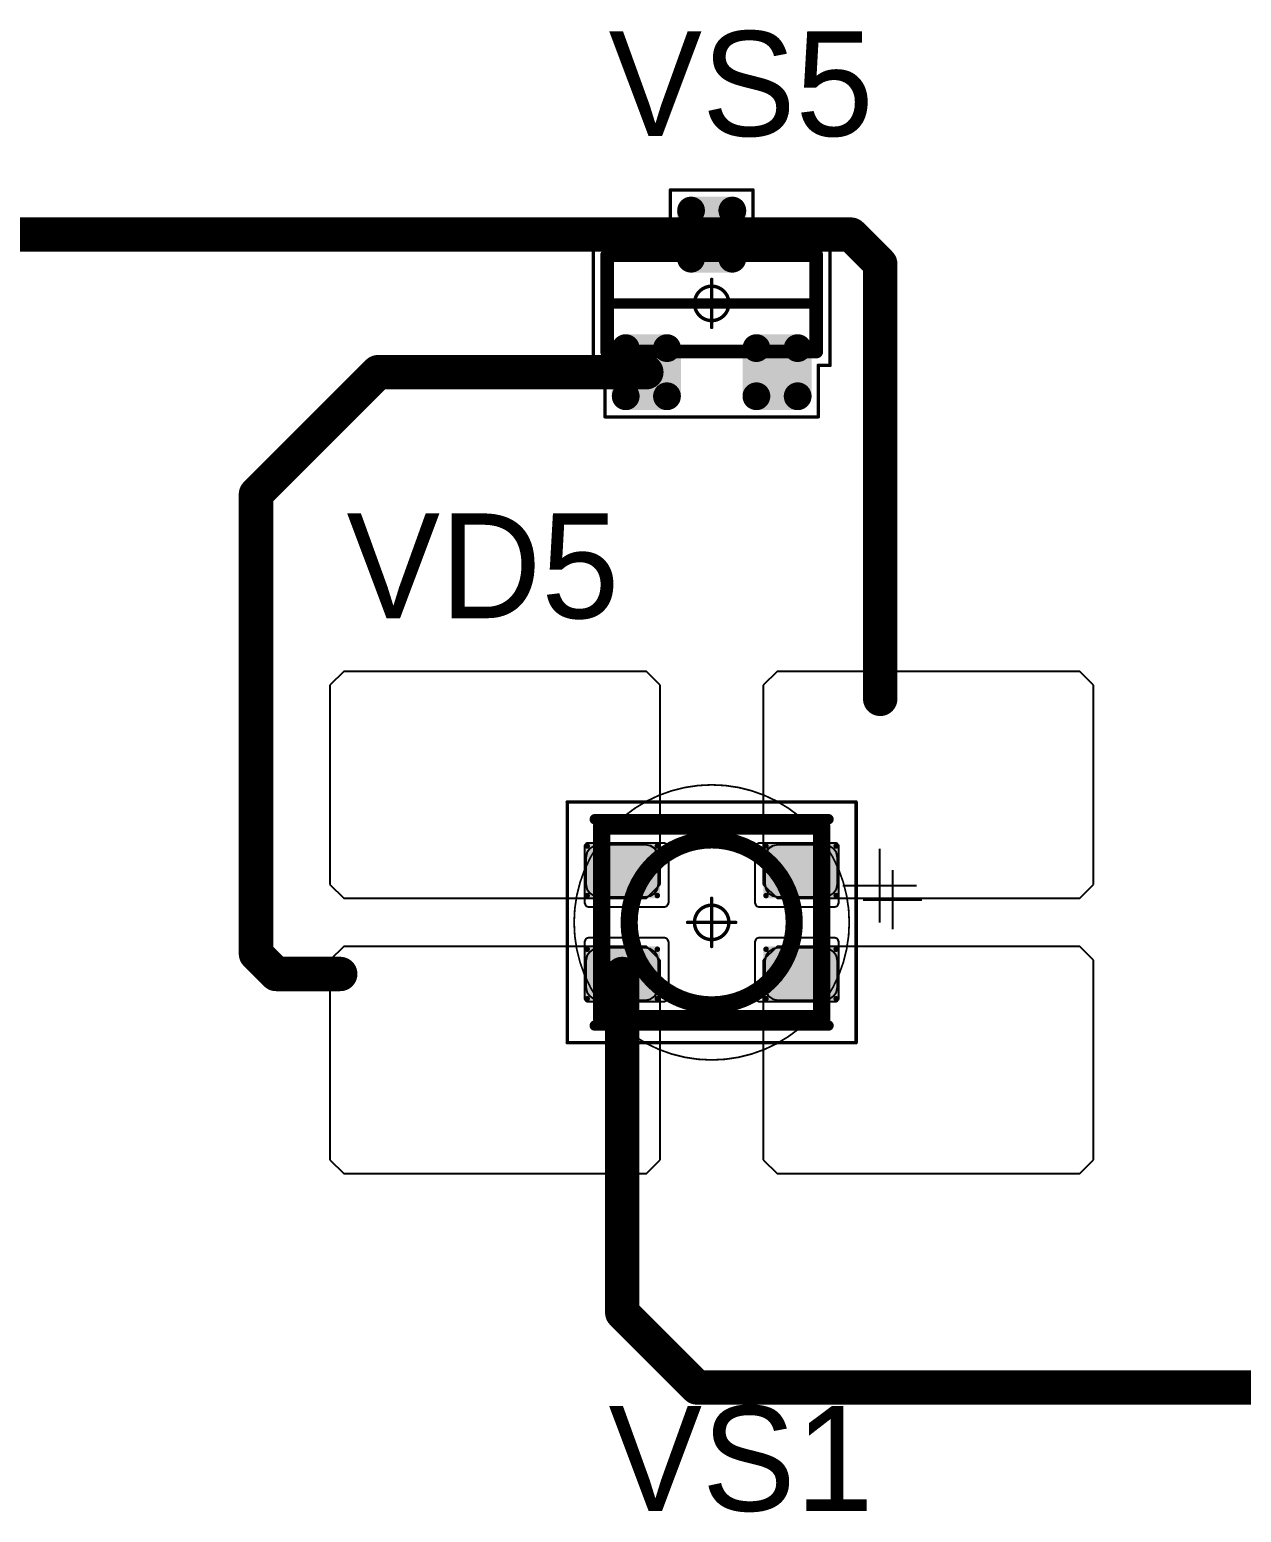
# Model space of a CAD drawing. Header units: millimetres. Extents: x 0 to 400, y 0 to 511.
# Drawn here: x 90.08 to 107.7, y 32.92 to 54.48 of the extents above; entities that cross this region are included whole.
import ezdxf

# ---------------------------------------------------------------- set-up
doc = ezdxf.new("R2010")
doc.units = ezdxf.units.MM
for name, color, linetype in [('Mechanical13', 56, 'Continuous'), ('Mechanical15', 56, 'Continuous'), ('Mechanical2', 216, 'Continuous'), ('TopLayer', 1, 'Continuous'), ('TopOverlay', 2, 'Continuous'), ('TopPaste', 8, 'Continuous'), ('TopSolder', 216, 'Continuous')]:
    doc.layers.add(name, color=color, linetype=linetype)

# ---------------------------------------------------------------- blocks, each defined once
blk = doc.blocks.new('SOT23_592')
at = {"layer": 'Mechanical13', "const_width": 0.2}
for points in [[(-0.7, 1.52), (0.7, 1.52)], [(-0.7, 1.52), (-0.7, -1.52)], [(0.7, 1.52), (0.7, -1.52)], [(-0.7, -1.52), (0.7, -1.52)]]:
    blk.add_lwpolyline(points, dxfattribs=at)
at = {"layer": 'Mechanical13', "const_width": 0.1}
for points in [[(-0.75, 1.52, 1), (-0.65, 1.52, 1)], [(-0.75, 1.52, 1), (-0.65, 1.52, 1)], [(0.65, 1.52, 1), (0.75, 1.52, 1)], [(0.65, 1.52, 1), (0.75, 1.52, 1)], [(-0.75, -1.52, 1), (-0.65, -1.52, 1)], [(-0.75, -1.52, 1), (-0.65, -1.52, 1)], [(0.65, -1.52, 1), (0.75, -1.52, 1)], [(0.65, -1.52, 1), (0.75, -1.52, 1)]]:
    blk.add_lwpolyline(points, format="xyb", close=True, dxfattribs=at)
at = {"layer": 'Mechanical15', "const_width": 0.05}
for points in [[(-0.9, 1.72), (-0.9, 1.55)], [(-0.9, 1.72), (0.9, 1.72)], [(0.9, 1.72), (0.9, 0.6)], [(-1.65, 1.55), (-1.65, -1.55)], [(-1.65, 1.55), (-0.9, 1.55)], [(0.9, 0.6), (1.65, 0.6)], [(1.65, 0.6), (1.65, -0.6)], [(0, 0.35), (0, -0.35)], [(-0.35, 0), (0.35, 0)], [(0.9, -0.6), (1.65, -0.6)], [(0.9, -0.6), (0.9, -1.72)], [(-1.65, -1.55), (-0.9, -1.55)], [(-0.9, -1.55), (-0.9, -1.72)], [(-0.9, -1.72), (0.9, -1.72)]]:
    blk.add_lwpolyline(points, dxfattribs=at)
at = {"layer": 'Mechanical15'}
for points, const_width in [([(-0.913, 1.72, 1), (-0.888, 1.72, 1)], 0.025), ([(-0.913, 1.72, 1), (-0.888, 1.72, 1)], 0.025), ([(0.888, 1.72, 1), (0.913, 1.72, 1)], 0.025), ([(0.888, 1.72, 1), (0.913, 1.72, 1)], 0.025), ([(-1.662, 1.55, 1), (-1.637, 1.55, 1)], 0.025), ([(-1.662, 1.55, 1), (-1.637, 1.55, 1)], 0.025), ([(-0.913, 1.55, 1), (-0.888, 1.55, 1)], 0.025), ([(-0.913, 1.55, 1), (-0.888, 1.55, 1)], 0.025), ([(0.888, 0.6, 1), (0.913, 0.6, 1)], 0.025), ([(0.888, 0.6, 1), (0.913, 0.6, 1)], 0.025), ([(1.637, 0.6, 1), (1.662, 0.6, 1)], 0.025), ([(1.637, 0.6, 1), (1.662, 0.6, 1)], 0.025), ([(0.25, 0, 1), (-0.25, 0, 1)], 0.05), ([(-0.012, 0.35, 1), (0.012, 0.35, 1)], 0.025), ([(-0.362, 0, 1), (-0.337, 0, 1)], 0.025), ([(-0.262, 0, 1), (-0.238, 0, 1)], 0.025), ([(0.238, 0, 1), (0.262, 0, 1)], 0.025), ([(0.337, 0, 1), (0.362, 0, 1)], 0.025), ([(-0.012, -0.35, 1), (0.012, -0.35, 1)], 0.025), ([(0.888, -0.6, 1), (0.913, -0.6, 1)], 0.025), ([(0.888, -0.6, 1), (0.913, -0.6, 1)], 0.025), ([(1.637, -0.6, 1), (1.662, -0.6, 1)], 0.025), ([(1.637, -0.6, 1), (1.662, -0.6, 1)], 0.025), ([(-1.662, -1.55, 1), (-1.637, -1.55, 1)], 0.025), ([(-1.662, -1.55, 1), (-1.637, -1.55, 1)], 0.025), ([(-0.913, -1.55, 1), (-0.888, -1.55, 1)], 0.025), ([(-0.913, -1.55, 1), (-0.888, -1.55, 1)], 0.025), ([(-0.913, -1.72, 1), (-0.888, -1.72, 1)], 0.025), ([(-0.913, -1.72, 1), (-0.888, -1.72, 1)], 0.025), ([(0.888, -1.72, 1), (0.913, -1.72, 1)], 0.025), ([(0.888, -1.72, 1), (0.913, -1.72, 1)], 0.025)]:
    blk.add_lwpolyline(points, format="xyb", close=True, dxfattribs=dict(at, const_width=const_width))
at = {"layer": 'TopLayer', "const_width": 0.1}
for points in [[(-1.4, 1.25, 1), (-1.3, 1.25, 1)], [(-0.7, 1.25, 1), (-0.6, 1.25, 1)], [(-1.4, 0.65, 1), (-1.3, 0.65, 1)], [(-0.7, 0.65, 1), (-0.6, 0.65, 1)], [(0.6, 0.3, 1), (0.7, 0.3, 1)], [(1.3, 0.3, 1), (1.4, 0.3, 1)], [(0.6, -0.3, 1), (0.7, -0.3, 1)], [(1.3, -0.3, 1), (1.4, -0.3, 1)], [(-1.4, -0.65, 1), (-1.3, -0.65, 1)], [(-0.7, -0.65, 1), (-0.6, -0.65, 1)], [(-1.4, -1.25, 1), (-1.3, -1.25, 1)], [(-0.7, -1.25, 1), (-0.6, -1.25, 1)]]:
    blk.add_lwpolyline(points, format="xyb", close=True, dxfattribs=at)
at = {"layer": 'TopLayer'}
for points in [[(-1.35, 1.35), (-1.35, 0.55), (-0.65, 1.35), (-0.65, 0.55)], [(-1.45, 1.25), (-1.45, 0.65), (-0.55, 1.25), (-0.55, 0.65)], [(0.55, 0.3), (0.55, -0.3), (1.45, 0.3), (1.45, -0.3)], [(0.65, 0.4), (0.65, -0.4), (1.35, 0.4), (1.35, -0.4)], [(-1.35, -0.55), (-1.35, -1.35), (-0.65, -0.55), (-0.65, -1.35)], [(-1.45, -0.65), (-1.45, -1.25), (-0.55, -0.65), (-0.55, -1.25)]]:
    blk.add_solid(points, dxfattribs=at)
at = {"layer": 'TopOverlay', "const_width": 0.15}
blk.add_lwpolyline([(0, 1.5), (0, -1.5)], dxfattribs=at)
at = {"layer": 'TopOverlay', "const_width": 0.075}
for points in [[(-0.038, 1.5, 1), (0.038, 1.5, 1)], [(-0.038, -1.5, 1), (0.038, -1.5, 1)]]:
    blk.add_lwpolyline(points, format="xyb", close=True, dxfattribs=at)
at = {"layer": 'TopPaste', "const_width": 0.075}
for points in [[(-1.387, 1.25, 1), (-1.313, 1.25, 1)], [(-0.687, 1.25, 1), (-0.613, 1.25, 1)], [(-1.387, 0.65, 1), (-1.313, 0.65, 1)], [(-0.687, 0.65, 1), (-0.613, 0.65, 1)], [(0.613, 0.3, 1), (0.687, 0.3, 1)], [(1.313, 0.3, 1), (1.387, 0.3, 1)], [(0.613, -0.3, 1), (0.687, -0.3, 1)], [(1.313, -0.3, 1), (1.387, -0.3, 1)], [(-1.387, -0.65, 1), (-1.313, -0.65, 1)], [(-0.687, -0.65, 1), (-0.613, -0.65, 1)], [(-1.387, -1.25, 1), (-1.313, -1.25, 1)], [(-0.687, -1.25, 1), (-0.613, -1.25, 1)]]:
    blk.add_lwpolyline(points, format="xyb", close=True, dxfattribs=at)
at = {"layer": 'TopPaste'}
for points in [[(-1.35, 1.325), (-1.35, 0.575), (-0.65, 1.325), (-0.65, 0.575)], [(-1.425, 1.25), (-1.425, 0.65), (-0.575, 1.25), (-0.575, 0.65)], [(0.575, 0.3), (0.575, -0.3), (1.425, 0.3), (1.425, -0.3)], [(0.65, 0.375), (0.65, -0.375), (1.35, 0.375), (1.35, -0.375)], [(-1.35, -0.575), (-1.35, -1.325), (-0.65, -0.575), (-0.65, -1.325)], [(-1.425, -0.65), (-1.425, -1.25), (-0.575, -0.65), (-0.575, -1.25)]]:
    blk.add_solid(points, dxfattribs=at)
at = {"layer": 'TopSolder', "const_width": 0.202}
for points in [[(-1.451, 1.25, 1), (-1.249, 1.25, 1)], [(-0.751, 1.25, 1), (-0.549, 1.25, 1)], [(-1.451, 0.65, 1), (-1.249, 0.65, 1)], [(-0.751, 0.65, 1), (-0.549, 0.65, 1)], [(0.549, 0.3, 1), (0.751, 0.3, 1)], [(1.249, 0.3, 1), (1.451, 0.3, 1)], [(0.549, -0.3, 1), (0.751, -0.3, 1)], [(1.249, -0.3, 1), (1.451, -0.3, 1)], [(-1.451, -0.65, 1), (-1.249, -0.65, 1)], [(-0.751, -0.65, 1), (-0.549, -0.65, 1)], [(-1.451, -1.25, 1), (-1.249, -1.25, 1)], [(-0.751, -1.25, 1), (-0.549, -1.25, 1)]]:
    blk.add_lwpolyline(points, format="xyb", close=True, dxfattribs=at)
at = {"layer": 'TopSolder'}
for points in [[(-1.35, 1.452), (-1.35, 0.448), (-0.65, 1.452), (-0.65, 0.448)], [(-1.552, 1.25), (-1.552, 0.65), (-0.448, 1.25), (-0.448, 0.65)], [(0.65, 0.502), (0.65, -0.502), (1.35, 0.502), (1.35, -0.502)], [(0.448, 0.3), (0.448, -0.3), (1.552, 0.3), (1.552, -0.3)], [(-1.35, -0.448), (-1.35, -1.452), (-0.65, -0.448), (-0.65, -1.452)], [(-1.552, -0.65), (-1.552, -1.25), (-0.448, -0.65), (-0.448, -1.25)]]:
    blk.add_solid(points, dxfattribs=at)
blk = doc.blocks.new('E65F_796')
at = {"layer": 'Mechanical13'}
for p, q in [((2.441, 1.071), (2.441, 0)), ((1.905, 0.536), (2.976, 0.536))]:
    blk.add_line(p, q, dxfattribs=at)
at = {"layer": 'Mechanical13', "const_width": 0.25}
for points in [[(-1.6, -1.4), (-1.6, 1.4)], [(-1.6, 1.4), (1.6, 1.4)], [(1.6, -1.4), (1.6, 1.4)], [(-1.6, -1.4), (1.6, -1.4)]]:
    blk.add_lwpolyline(points, dxfattribs=at)
at = {"layer": 'Mechanical13'}
for points, const_width in [([(-1.663, 1.4, 1), (-1.538, 1.4, 1)], 0.125), ([(-1.663, 1.4, 1), (-1.538, 1.4, 1)], 0.125), ([(1.537, 1.4, 1), (1.662, 1.4, 1)], 0.125), ([(1.537, 1.4, 1), (1.662, 1.4, 1)], 0.125), ([(1.2, 0, 1), (-1.2, 0, 1)], 0.25), ([(-1.263, 0, 1), (-1.138, 0, 1)], 0.125), ([(1.137, 0, 1), (1.262, 0, 1)], 0.125), ([(-1.663, -1.4, 1), (-1.538, -1.4, 1)], 0.125), ([(-1.663, -1.4, 1), (-1.538, -1.4, 1)], 0.125), ([(1.537, -1.4, 1), (1.662, -1.4, 1)], 0.125), ([(1.537, -1.4, 1), (1.662, -1.4, 1)], 0.125)]:
    blk.add_lwpolyline(points, format="xyb", close=True, dxfattribs=dict(at, const_width=const_width))
at = {"layer": 'Mechanical15', "const_width": 0.05}
for points in [[(-2.1, 1.75), (2.1, 1.75)], [(-2.1, -1.75), (-2.1, 1.75)], [(2.1, -1.75), (2.1, 1.75)], [(0, -0.35), (0, 0.35)], [(0, -0.35), (0, 0.35)], [(-0.35, 0), (0.35, 0)], [(-0.35, 0), (0.35, 0)], [(-2.1, -1.75), (2.1, -1.75)]]:
    blk.add_lwpolyline(points, dxfattribs=at)
at = {"layer": 'Mechanical15'}
for points, const_width in [([(-2.113, 1.75, 1), (-2.088, 1.75, 1)], 0.025), ([(-2.113, 1.75, 1), (-2.088, 1.75, 1)], 0.025), ([(2.087, 1.75, 1), (2.112, 1.75, 1)], 0.025), ([(2.087, 1.75, 1), (2.112, 1.75, 1)], 0.025), ([(0.25, 0, 1), (-0.25, 0, 1)], 0.05), ([(0.25, 0, 1), (-0.25, 0, 1)], 0.05), ([(-0.013, 0.35, 1), (0.012, 0.35, 1)], 0.025), ([(-0.013, 0.35, 1), (0.012, 0.35, 1)], 0.025), ([(-0.363, 0, 1), (-0.338, 0, 1)], 0.025), ([(-0.363, 0, 1), (-0.338, 0, 1)], 0.025), ([(-0.263, 0, 1), (-0.238, 0, 1)], 0.025), ([(-0.263, 0, 1), (-0.238, 0, 1)], 0.025), ([(0.237, 0, 1), (0.262, 0, 1)], 0.025), ([(0.237, 0, 1), (0.262, 0, 1)], 0.025), ([(0.337, 0, 1), (0.362, 0, 1)], 0.025), ([(0.337, 0, 1), (0.362, 0, 1)], 0.025), ([(-0.013, -0.35, 1), (0.012, -0.35, 1)], 0.025), ([(-0.013, -0.35, 1), (0.012, -0.35, 1)], 0.025), ([(-2.113, -1.75, 1), (-2.088, -1.75, 1)], 0.025), ([(-2.113, -1.75, 1), (-2.088, -1.75, 1)], 0.025), ([(2.087, -1.75, 1), (2.112, -1.75, 1)], 0.025), ([(2.087, -1.75, 1), (2.112, -1.75, 1)], 0.025)]:
    blk.add_lwpolyline(points, format="xyb", close=True, dxfattribs=dict(at, const_width=const_width))
at = {"layer": 'TopLayer'}
for p, q in [((-5.35, 3.65), (-5.55, 3.45)), ((-5.55, 3.45), (-5.55, 3.45)), ((-5.55, 3.45), (-5.55, 0.55)), ((-0.95, 3.65), (-5.35, 3.65)), ((-5.35, 3.65), (-5.35, 3.65)), ((-0.75, 3.45), (-0.95, 3.65)), ((-0.75, 0.55), (-0.75, 3.45)), ((0.95, 3.65), (0.75, 3.45)), ((0.75, 3.45), (0.75, 3.45)), ((0.75, 3.45), (0.75, 0.55)), ((5.35, 3.65), (0.95, 3.65)), ((0.95, 3.65), (0.95, 3.65)), ((5.55, 3.45), (5.35, 3.65)), ((5.55, 0.55), (5.55, 3.45)), ((-5.55, 0.55), (-5.35, 0.35)), ((-0.95, 0.35), (-0.75, 0.55)), ((0.75, 0.55), (0.95, 0.35)), ((5.35, 0.35), (5.55, 0.55)), ((-5.35, 0.35), (-0.95, 0.35)), ((0.95, 0.35), (5.35, 0.35)), ((-5.35, -0.35), (-5.55, -0.55)), ((-0.95, -0.35), (-5.35, -0.35)), ((-5.35, -0.35), (-5.35, -0.35)), ((-0.75, -0.55), (-0.95, -0.35)), ((0.95, -0.35), (0.75, -0.55)), ((5.35, -0.35), (0.95, -0.35)), ((0.95, -0.35), (0.95, -0.35)), ((5.55, -0.55), (5.35, -0.35)), ((-5.55, -0.55), (-5.55, -0.55)), ((-5.55, -0.55), (-5.55, -3.45)), ((-0.75, -3.45), (-0.75, -0.55)), ((0.75, -0.55), (0.75, -0.55)), ((0.75, -0.55), (0.75, -3.45)), ((5.55, -3.45), (5.55, -0.55)), ((-5.55, -3.45), (-5.35, -3.65)), ((-5.35, -3.65), (-0.95, -3.65)), ((-0.95, -3.65), (-0.75, -3.45)), ((0.75, -3.45), (0.95, -3.65)), ((0.95, -3.65), (5.35, -3.65)), ((5.35, -3.65), (5.55, -3.45))]:
    blk.add_line(p, q, dxfattribs=at)
at = {"layer": 'TopLayer', "const_width": 0.04}
for points in [[(-1.83, 1.11, 1), (-1.79, 1.11, 1)], [(-0.81, 1.11, 1), (-0.77, 1.11, 1)], [(0.77, 1.11, 1), (0.81, 1.11, 1)], [(1.79, 1.11, 1), (1.83, 1.11, 1)], [(-1.83, 0.39, 1), (-1.79, 0.39, 1)], [(-0.81, 0.39, 1), (-0.77, 0.39, 1)], [(0.77, 0.39, 1), (0.81, 0.39, 1)], [(1.79, 0.39, 1), (1.83, 0.39, 1)], [(-1.83, -0.39, 1), (-1.79, -0.39, 1)], [(-0.81, -0.39, 1), (-0.77, -0.39, 1)], [(0.77, -0.39, 1), (0.81, -0.39, 1)], [(1.79, -0.39, 1), (1.83, -0.39, 1)], [(-1.83, -1.11, 1), (-1.79, -1.11, 1)], [(-0.81, -1.11, 1), (-0.77, -1.11, 1)], [(0.77, -1.11, 1), (0.81, -1.11, 1)], [(1.79, -1.11, 1), (1.83, -1.11, 1)]]:
    blk.add_lwpolyline(points, format="xyb", close=True, dxfattribs=at)
at = {"layer": 'TopLayer'}
for points in [[(-1.85, 1.11), (-1.85, 0.39), (-0.75, 1.11), (-0.75, 0.39)], [(-1.81, 1.15), (-1.81, 0.35), (-0.79, 1.15), (-0.79, 0.35)], [(0.75, 1.11), (0.75, 0.39), (1.85, 1.11), (1.85, 0.39)], [(0.79, 1.15), (0.79, 0.35), (1.81, 1.15), (1.81, 0.35)], [(-1.85, -0.39), (-1.85, -1.11), (-0.75, -0.39), (-0.75, -1.11)], [(-1.81, -0.35), (-1.81, -1.15), (-0.79, -0.35), (-0.79, -1.15)], [(0.75, -0.39), (0.75, -1.11), (1.85, -0.39), (1.85, -1.11)], [(0.79, -0.35), (0.79, -1.15), (1.81, -0.35), (1.81, -1.15)]]:
    blk.add_solid(points, dxfattribs=at)
at = {"layer": 'TopOverlay'}
for p, q in [((2.628, 0.757), (2.628, -0.1)), ((2.2, 0.328), (3.057, 0.328))]:
    blk.add_line(p, q, dxfattribs=at)
at = {"layer": 'TopOverlay', "const_width": 0.15}
for points in [[(-1.7, 1.5), (1.7, 1.5)], [(-1.7, -1.5), (1.7, -1.5)]]:
    blk.add_lwpolyline(points, dxfattribs=at)
at = {"layer": 'TopOverlay', "const_width": 0.075}
for points in [[(-1.738, 1.5, 1), (-1.663, 1.5, 1)], [(1.662, 1.5, 1), (1.737, 1.5, 1)], [(-1.738, -1.5, 1), (-1.663, -1.5, 1)], [(1.662, -1.5, 1), (1.737, -1.5, 1)]]:
    blk.add_lwpolyline(points, format="xyb", close=True, dxfattribs=at)
at = {"layer": 'TopPaste'}
for p, q in [((-1.711, 1.114), (-1.773, 1.073)), ((-1.638, 1.129), (-1.711, 1.114)), ((-0.963, 1.129), (-1.638, 1.129)), ((-0.889, 1.114), (-0.963, 1.129)), ((-0.827, 1.073), (-0.889, 1.114)), ((0.889, 1.114), (0.827, 1.073)), ((0.962, 1.129), (0.889, 1.114)), ((1.637, 1.129), (0.962, 1.129)), ((1.711, 1.114), (1.637, 1.129)), ((1.773, 1.073), (1.711, 1.114)), ((-1.814, 1.011), (-1.829, 0.938)), ((-1.829, 0.938), (-1.829, 0.563)), ((-1.773, 1.073), (-1.814, 1.011)), ((-0.786, 1.011), (-0.827, 1.073)), ((-0.771, 0.938), (-0.786, 1.011)), ((-0.771, 0.563), (-0.771, 0.938)), ((0.786, 1.011), (0.771, 0.938)), ((0.771, 0.938), (0.771, 0.563)), ((0.827, 1.073), (0.786, 1.011)), ((1.814, 1.011), (1.773, 1.073)), ((1.829, 0.938), (1.814, 1.011)), ((1.829, 0.563), (1.829, 0.938)), ((-1.829, 0.563), (-1.814, 0.489)), ((-1.814, 0.489), (-1.773, 0.427)), ((-0.827, 0.427), (-0.786, 0.489)), ((-0.786, 0.489), (-0.771, 0.563)), ((0.771, 0.563), (0.786, 0.489)), ((0.786, 0.489), (0.827, 0.427)), ((1.773, 0.427), (1.814, 0.489)), ((1.814, 0.489), (1.829, 0.563)), ((-1.773, 0.427), (-1.711, 0.386)), ((-1.711, 0.386), (-1.638, 0.371)), ((-1.638, 0.371), (-0.963, 0.371)), ((-0.963, 0.371), (-0.889, 0.386)), ((-0.889, 0.386), (-0.827, 0.427)), ((0.827, 0.427), (0.889, 0.386)), ((0.889, 0.386), (0.962, 0.371)), ((0.962, 0.371), (1.637, 0.371)), ((1.637, 0.371), (1.711, 0.386)), ((1.711, 0.386), (1.773, 0.427)), ((-1.773, -0.427), (-1.814, -0.489)), ((-1.711, -0.386), (-1.773, -0.427)), ((-1.638, -0.371), (-1.711, -0.386)), ((-0.963, -0.371), (-1.638, -0.371)), ((-0.889, -0.386), (-0.963, -0.371)), ((-0.827, -0.427), (-0.889, -0.386)), ((-0.786, -0.489), (-0.827, -0.427)), ((0.827, -0.427), (0.786, -0.489)), ((0.889, -0.386), (0.827, -0.427)), ((0.962, -0.371), (0.889, -0.386)), ((1.637, -0.371), (0.962, -0.371)), ((1.711, -0.386), (1.637, -0.371)), ((1.773, -0.427), (1.711, -0.386)), ((1.814, -0.489), (1.773, -0.427)), ((-1.814, -0.489), (-1.829, -0.563)), ((-1.829, -0.563), (-1.829, -0.938)), ((-0.771, -0.563), (-0.786, -0.489)), ((-0.771, -0.938), (-0.771, -0.563)), ((0.786, -0.489), (0.771, -0.563)), ((0.771, -0.563), (0.771, -0.938)), ((1.829, -0.563), (1.814, -0.489)), ((1.829, -0.938), (1.829, -0.563)), ((-1.829, -0.938), (-1.814, -1.011)), ((-1.814, -1.011), (-1.773, -1.073)), ((-1.773, -1.073), (-1.711, -1.114)), ((-0.889, -1.114), (-0.827, -1.073)), ((-0.827, -1.073), (-0.786, -1.011)), ((-0.786, -1.011), (-0.771, -0.938)), ((0.771, -0.938), (0.786, -1.011)), ((0.786, -1.011), (0.827, -1.073)), ((0.827, -1.073), (0.889, -1.114)), ((1.711, -1.114), (1.773, -1.073)), ((1.773, -1.073), (1.814, -1.011)), ((1.814, -1.011), (1.829, -0.938)), ((-1.711, -1.114), (-1.638, -1.129)), ((-1.638, -1.129), (-0.963, -1.129)), ((-0.963, -1.129), (-0.889, -1.114)), ((0.889, -1.114), (0.962, -1.129)), ((0.962, -1.129), (1.637, -1.129)), ((1.637, -1.129), (1.711, -1.114))]:
    blk.add_line(p, q, dxfattribs=at)
at = {"layer": 'TopSolder'}
for p, q in [((-1.842, 1.129), (-1.85, 1.111)), ((-1.85, 1.111), (-1.85, 1.101)), ((-1.85, 1.101), (-1.85, 1.101)), ((-1.85, 1.101), (-1.85, 0.301)), ((-1.828, 1.143), (-1.842, 1.129)), ((-1.81, 1.151), (-1.828, 1.143)), ((-1.8, 1.151), (-1.81, 1.151)), ((-0.7, 1.151), (-1.8, 1.151)), ((-0.685, 1.151), (-0.7, 1.151)), ((-0.7, 1.151), (-0.7, 1.151)), ((-0.658, 1.139), (-0.685, 1.151)), ((-0.636, 1.118), (-0.658, 1.139)), ((-0.625, 1.09), (-0.636, 1.118)), ((-0.625, 1.076), (-0.625, 1.09)), ((0.636, 1.118), (0.625, 1.09)), ((0.625, 1.09), (0.625, 1.076)), ((0.657, 1.139), (0.636, 1.118)), ((0.685, 1.151), (0.657, 1.139)), ((0.7, 1.151), (0.685, 1.151)), ((1.8, 1.151), (0.7, 1.151)), ((1.81, 1.151), (1.8, 1.151)), ((1.8, 1.151), (1.8, 1.151)), ((1.828, 1.143), (1.81, 1.151)), ((1.842, 1.129), (1.828, 1.143)), ((1.85, 1.111), (1.842, 1.129)), ((1.85, 1.101), (1.85, 1.111)), ((1.85, 0.301), (1.85, 1.101)), ((-0.625, 0.301), (-0.625, 1.076)), ((0.625, 1.076), (0.625, 1.076)), ((0.625, 1.076), (0.625, 0.301)), ((-1.85, 0.301), (-1.85, 0.286)), ((-1.85, 0.286), (-1.839, 0.258)), ((-1.839, 0.258), (-1.818, 0.237)), ((-1.818, 0.237), (-1.79, 0.226)), ((-1.79, 0.226), (-1.775, 0.226)), ((-1.775, 0.226), (-1.775, 0.226)), ((-1.775, 0.226), (-0.7, 0.226)), ((-0.7, 0.226), (-0.685, 0.226)), ((-0.685, 0.226), (-0.658, 0.237)), ((-0.658, 0.237), (-0.636, 0.258)), ((-0.636, 0.258), (-0.625, 0.286)), ((-0.625, 0.286), (-0.625, 0.301)), ((-0.625, 0.301), (-0.625, 0.301)), ((0.625, 0.301), (0.625, 0.286)), ((0.625, 0.286), (0.636, 0.258)), ((0.636, 0.258), (0.657, 0.237)), ((0.657, 0.237), (0.685, 0.226)), ((0.685, 0.226), (0.7, 0.226)), ((0.7, 0.226), (0.7, 0.226)), ((0.7, 0.226), (1.775, 0.226)), ((1.775, 0.226), (1.79, 0.226)), ((1.79, 0.226), (1.817, 0.237)), ((1.817, 0.237), (1.839, 0.258)), ((1.839, 0.258), (1.85, 0.286)), ((1.85, 0.286), (1.85, 0.301)), ((1.85, 0.301), (1.85, 0.301)), ((-1.839, -0.257), (-1.85, -0.285)), ((-1.85, -0.285), (-1.85, -0.299)), ((-1.85, -0.299), (-1.85, -0.299)), ((-1.85, -0.299), (-1.85, -1.099)), ((-1.818, -0.236), (-1.839, -0.257)), ((-1.79, -0.224), (-1.818, -0.236)), ((-1.775, -0.224), (-1.79, -0.224)), ((-0.7, -0.224), (-1.775, -0.224)), ((-0.685, -0.224), (-0.7, -0.224)), ((-0.7, -0.224), (-0.7, -0.224)), ((-0.658, -0.236), (-0.685, -0.224)), ((-0.636, -0.257), (-0.658, -0.236)), ((-0.625, -0.285), (-0.636, -0.257)), ((-0.625, -0.299), (-0.625, -0.285)), ((-0.625, -1.074), (-0.625, -0.299)), ((0.636, -0.257), (0.625, -0.285)), ((0.625, -0.285), (0.625, -0.299)), ((0.625, -0.299), (0.625, -0.299)), ((0.625, -0.299), (0.625, -1.074)), ((0.657, -0.236), (0.636, -0.257)), ((0.685, -0.224), (0.657, -0.236)), ((0.7, -0.224), (0.685, -0.224)), ((1.775, -0.224), (0.7, -0.224)), ((1.79, -0.224), (1.775, -0.224)), ((1.775, -0.224), (1.775, -0.224)), ((1.817, -0.236), (1.79, -0.224)), ((1.839, -0.257), (1.817, -0.236)), ((1.85, -0.285), (1.839, -0.257)), ((1.85, -0.299), (1.85, -0.285)), ((1.85, -1.099), (1.85, -0.299)), ((-0.625, -1.089), (-0.625, -1.074)), ((-0.625, -1.074), (-0.625, -1.074)), ((0.625, -1.074), (0.625, -1.089)), ((-1.85, -1.099), (-1.85, -1.109)), ((-1.85, -1.109), (-1.842, -1.128)), ((-1.842, -1.128), (-1.828, -1.142)), ((-1.828, -1.142), (-1.81, -1.149)), ((-1.81, -1.149), (-1.8, -1.149)), ((-1.8, -1.149), (-0.7, -1.149)), ((-1.8, -1.149), (-1.8, -1.149)), ((-0.7, -1.149), (-0.685, -1.149)), ((-0.685, -1.149), (-0.658, -1.138)), ((-0.658, -1.138), (-0.636, -1.117)), ((-0.636, -1.117), (-0.625, -1.089)), ((0.625, -1.089), (0.636, -1.117)), ((0.636, -1.117), (0.657, -1.138)), ((0.657, -1.138), (0.685, -1.149)), ((0.685, -1.149), (0.7, -1.149)), ((0.7, -1.149), (1.8, -1.149)), ((0.7, -1.149), (0.7, -1.149)), ((1.8, -1.149), (1.81, -1.149)), ((1.81, -1.149), (1.828, -1.142)), ((1.828, -1.142), (1.842, -1.128)), ((1.842, -1.128), (1.85, -1.109)), ((1.85, -1.109), (1.85, -1.099)), ((1.85, -1.099), (1.85, -1.099))]:
    blk.add_line(p, q, dxfattribs=at)

msp = doc.modelspace()

# ---------------------------------------------------------------- linework, layer by layer
at = {"layer": 'Mechanical2'}
for points, const_width in [([(102, 41.5, 1), (98, 41.5, 1)], 0.0254), ([(100, 43.5, 1), (100, 43.5, 1)], 0.0005), ([(97.994, 41.5, 1), (98.006, 41.5, 1)], 0.0127), ([(98, 41.5, 1), (98, 41.5, 1)], 0.0005), ([(101.994, 41.5, 1), (102.006, 41.5, 1)], 0.0127), ([(102, 41.5, 1), (102, 41.5, 1)], 0.0005), ([(100, 39.5, 1), (100, 39.5, 1)], 0.0005)]:
    msp.add_lwpolyline(points, format="xyb", close=True, dxfattribs=dict(at, const_width=const_width))
at = {"layer": 'Mechanical2', "const_width": 0.001}
for points in [[(100, 39.5), (100, 43.5)], [(98, 41.5), (102, 41.5)]]:
    msp.add_lwpolyline(points, dxfattribs=at)
at = {"layer": 'TopLayer', "const_width": 0.5}
for points in [[(84.3, 51.5), (100, 51.5)], [(100, 51.5), (102.025, 51.5)], [(102.025, 51.5), (102.45, 51.075)], [(102.45, 44.75), (102.45, 51.075)], [(93.375, 47.725), (95.15, 49.5)], [(95.15, 49.5), (99.05, 49.5)], [(93.375, 41.043), (93.375, 47.725)], [(93.375, 41.043), (93.668, 40.75)], [(93.668, 40.75), (94.6, 40.75)], [(98.7, 35.825), (98.7, 40.75)], [(98.7, 35.825), (99.787, 34.738)], [(99.787, 34.738), (111.1, 34.738)]]:
    msp.add_lwpolyline(points, dxfattribs=at)
at = {"layer": 'TopLayer', "const_width": 0.25}
for points in [[(99.875, 51.5, 1), (100.125, 51.5, 1)], [(99.875, 51.5, 1), (100.125, 51.5, 1)], [(101.9, 51.5, 1), (102.15, 51.5, 1)], [(101.9, 51.5, 1), (102.15, 51.5, 1)], [(102.325, 51.075, 1), (102.575, 51.075, 1)], [(102.325, 51.075, 1), (102.575, 51.075, 1)], [(95.025, 49.5, 1), (95.275, 49.5, 1)], [(95.025, 49.5, 1), (95.275, 49.5, 1)], [(98.925, 49.5, 1), (99.175, 49.5, 1)], [(93.25, 47.725, 1), (93.5, 47.725, 1)], [(93.25, 47.725, 1), (93.5, 47.725, 1)], [(102.325, 44.75, 1), (102.575, 44.75, 1)], [(93.25, 41.043, 1), (93.5, 41.043, 1)], [(93.25, 41.043, 1), (93.5, 41.043, 1)], [(93.543, 40.75, 1), (93.793, 40.75, 1)], [(93.543, 40.75, 1), (93.793, 40.75, 1)], [(94.475, 40.75, 1), (94.725, 40.75, 1)], [(98.575, 40.75, 1), (98.825, 40.75, 1)], [(98.575, 35.825, 1), (98.825, 35.825, 1)], [(98.575, 35.825, 1), (98.825, 35.825, 1)], [(99.662, 34.738, 1), (99.912, 34.738, 1)], [(99.662, 34.738, 1), (99.912, 34.738, 1)]]:
    msp.add_lwpolyline(points, format="xyb", close=True, dxfattribs=at)

# ---------------------------------------------------------------- block references
for name, p, rotation in [('SOT23_592', (100, 50.5), 90), ('E65F_796', (100, 41.5), 360)]:
    msp.add_blockref(name, p, dxfattribs=dict(rotation=rotation))

# ---------------------------------------------------------------- texts
at = {"layer": 'TopOverlay'}
for s, p in [('VS5', (98.501, 52.934)), ('VD5', (94.692, 45.923)), ('VS1', (98.501, 32.944))]:
    msp.add_text(s, height=1.524, dxfattribs=at).set_placement(p)

doc.saveas('drawing.dxf')
